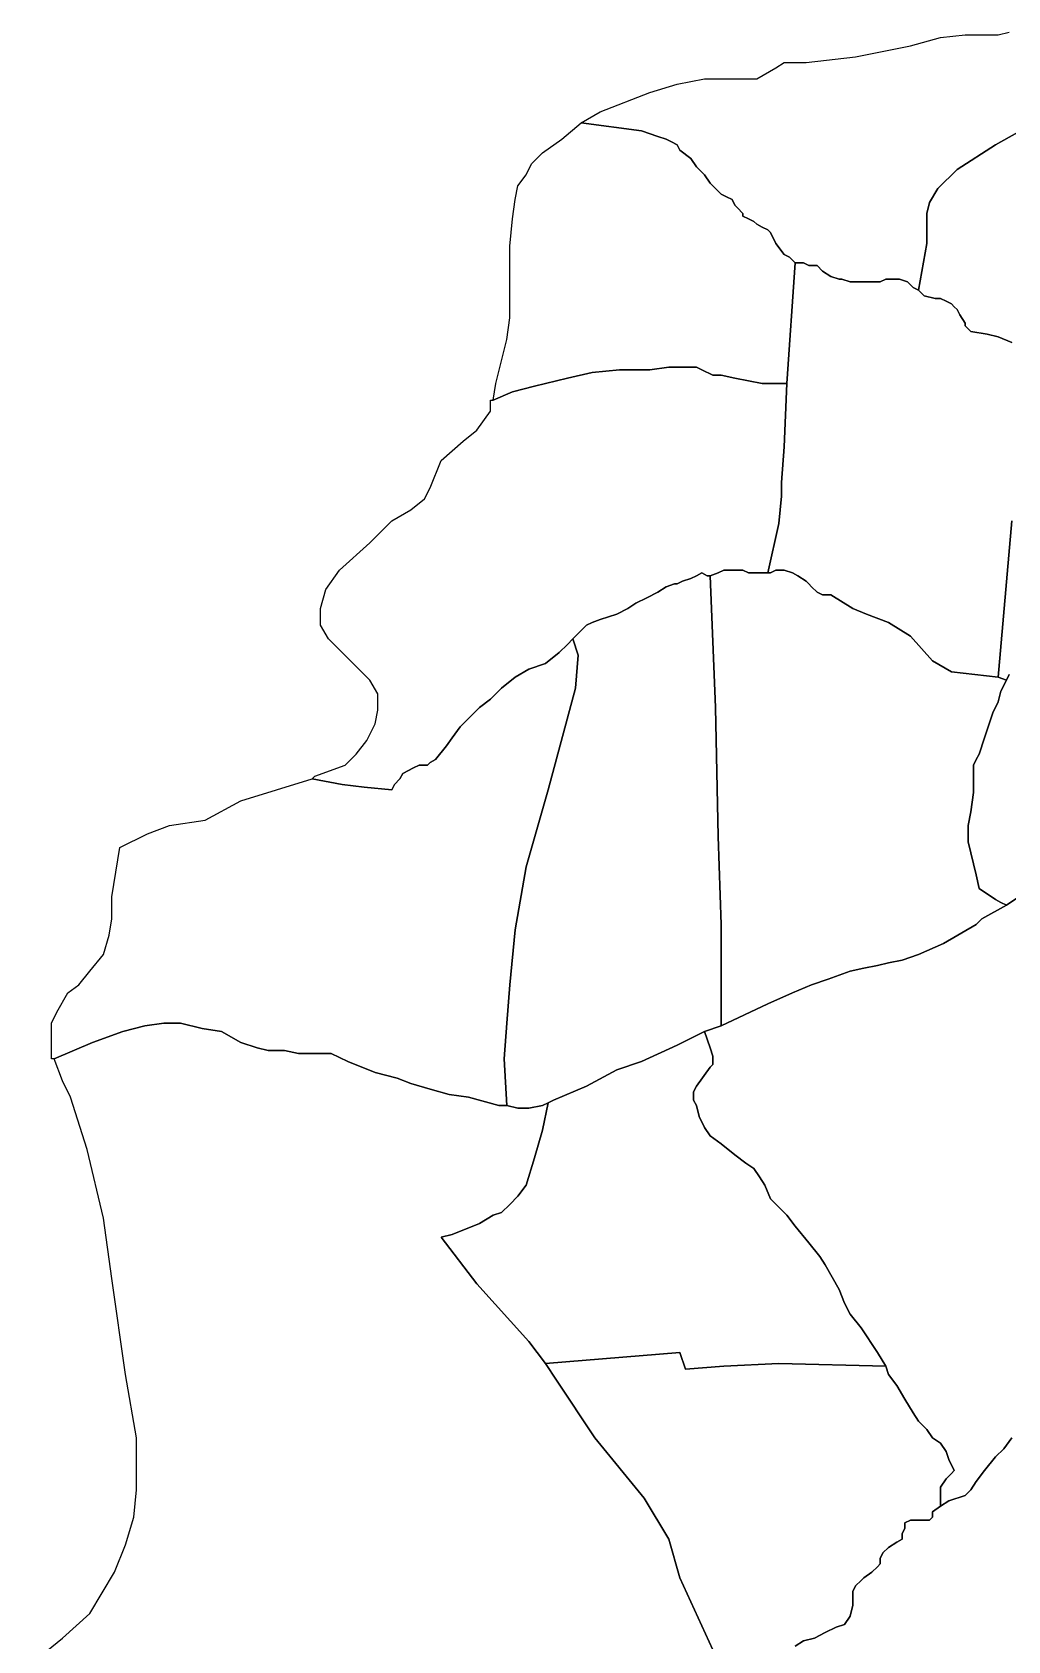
# Model space of a CAD drawing. Extents: x 20 to 266, y 22 to 174.
# Drawn here: x 107.62 to 137.72, y 97.19 to 146.81 of the extents above; entities that cross this region are included whole.
import ezdxf

# ---------------------------------------------------------------- set-up
doc = ezdxf.new("R2010")
doc.units = 0
doc.layers.add('KAREMO', color=7, linetype='CONTINUOUS')

msp = doc.modelspace()

# ---------------------------------------------------------------- linework, layer by layer
at = {"layer": 'KAREMO', "color": 2}
for points in [[(138.689493, 144.095749), (137.33477, 143.333678), (136.14939, 142.571604), (135.556699, 141.978881), (135.302692, 141.555505), (135.218022, 141.216807), (135.218022, 140.878108), (135.218022, 140.285382), (134.964011, 138.845911), (134.794671, 138.930585), (134.62533, 139.099936), (134.37132, 139.184609), (134.28665, 139.184609), (134.117309, 139.184609), (133.947969, 139.184609), (133.778629, 139.099936), (133.355281, 139.099936), (133.185941, 139.099936), (132.84726, 139.099936), (132.593249, 139.184609), (132.508579, 139.184609), (132.254569, 139.269287), (132.000561, 139.438634), (131.831221, 139.607985), (131.577211, 139.607985), (131.40787, 139.692659), (131.15386, 139.692659), (130.984519, 139.86201), (130.815179, 139.946683), (130.561168, 140.285382), (130.391828, 140.624084), (130.307161, 140.708757), (130.137821, 140.793431), (129.96848, 140.878108), (129.88381, 140.962782), (129.71447, 141.047456), (129.545129, 141.13213), (129.545129, 141.216807), (129.375789, 141.386154), (129.291119, 141.470832), (129.206449, 141.640179), (129.037108, 141.724856), (128.867768, 141.80953), (128.698427, 141.978881), (128.529091, 142.148228), (128.35975, 142.402253), (128.10574, 142.656278), (127.936399, 142.910302), (127.597718, 143.164327), (127.513048, 143.333678), (127.343708, 143.418352), (127.174367, 143.503026), (126.92036, 143.587703), (126.412339, 143.75705), (124.549598, 144.011075), (125.14229, 144.349773), (126.66635, 144.9425), (127.513048, 145.196521), (128.35975, 145.365872), (128.952438, 145.365872), (129.71447, 145.365872), (129.96848, 145.365872), (130.561168, 145.704571), (130.815179, 145.873922), (131.49254, 145.873922), (133.0166, 146.043273), (134.710001, 146.381971), (135.641369, 146.635996), (136.403401, 146.720669), (136.742082, 146.720669), (137.41944, 146.720669), (137.758121, 146.805343)], [(131.15386, 139.692659), (130.899849, 135.966966), (130.645838, 135.966966), (130.137821, 135.966966), (129.71447, 136.051643), (129.291119, 136.136316), (128.867768, 136.22099), (128.613761, 136.22099), (128.27508, 136.390341), (128.10574, 136.475015), (127.767059, 136.475015), (127.259038, 136.475015), (126.66635, 136.390341), (125.734978, 136.390341), (124.888279, 136.305667), (124.126248, 136.136316), (123.110209, 135.882292), (122.432847, 135.712944), (121.840156, 135.45892), (121.924826, 135.966966), (122.263507, 137.321763), (122.348177, 137.999163), (122.348177, 138.761237), (122.348177, 139.523311), (122.348177, 140.200708), (122.432847, 141.047456), (122.517517, 141.640179), (122.602188, 142.063555), (122.856198, 142.402253), (123.025539, 142.740952), (123.364219, 143.079653), (123.956907, 143.503026), (124.549599, 144.011075), (126.412339, 143.75705), (126.92036, 143.587703), (127.174367, 143.503026), (127.343708, 143.418352), (127.513048, 143.333678), (127.597718, 143.164327), (127.936399, 142.910302), (128.10574, 142.656278), (128.35975, 142.402253), (128.529091, 142.148228), (128.698427, 141.978881), (128.867768, 141.80953), (129.037108, 141.724856), (129.206449, 141.640179), (129.291119, 141.470832), (129.375789, 141.386154), (129.545129, 141.216807), (129.545129, 141.13213), (129.71447, 141.047456), (129.88381, 140.962782), (129.96848, 140.878108), (130.137821, 140.793431), (130.307161, 140.708757), (130.391828, 140.624084), (130.561168, 140.285382), (130.815179, 139.946683), (130.984519, 139.86201), (131.15386, 139.692659)], [(137.842791, 137.237089), (137.41944, 137.40644), (137.080763, 137.491114), (136.572741, 137.575787), (136.403401, 137.745138), (136.403401, 137.829812), (136.234061, 138.083837), (136.14939, 138.253188), (136.06472, 138.337862), (135.98005, 138.422539), (135.81071, 138.507212), (135.641369, 138.591886), (135.472029, 138.591886), (135.133352, 138.67656), (134.964011, 138.845911), (135.218022, 140.285382), (135.218022, 140.878108), (135.218022, 141.216807), (135.302692, 141.555505), (135.556699, 141.978881), (136.14939, 142.571604), (137.33477, 143.333678), (138.689493, 144.095749)], [(137.842791, 131.733226), (137.41944, 126.906761), (135.98005, 127.076112), (135.387362, 127.41481), (134.710001, 128.176884), (134.032639, 128.600256), (133.355281, 128.854281), (132.93193, 129.023632), (132.254569, 129.447004), (132.000562, 129.447004), (131.831221, 129.531681), (131.661881, 129.701029), (131.577211, 129.785706), (131.49254, 129.87038), (131.23853, 130.039731), (131.069189, 130.124405), (130.815179, 130.209078), (130.645838, 130.209078), (130.561168, 130.209078), (130.391828, 130.124405), (130.307161, 130.124405), (130.645838, 131.648553), (130.730509, 132.495301), (130.730509, 132.918673), (130.815179, 134.019445), (130.899849, 135.966966), (131.15386, 139.692659), (131.40787, 139.692659), (131.577211, 139.607985), (131.831221, 139.607985), (132.000562, 139.438634), (132.254569, 139.269287), (132.508579, 139.184609), (132.593249, 139.184609), (132.84726, 139.099936), (133.185941, 139.099936), (133.355281, 139.099936), (133.778629, 139.099936), (133.947969, 139.184609), (134.117309, 139.184609), (134.28665, 139.184609), (134.37132, 139.184609), (134.62533, 139.099936), (134.794671, 138.930585), (134.964011, 138.845911)], [(134.964011, 138.845911), (135.133352, 138.67656), (135.472029, 138.591886), (135.641369, 138.591886), (135.81071, 138.507212), (135.98005, 138.422539), (136.06472, 138.337861), (136.14939, 138.253188), (136.234061, 138.083837), (136.403401, 137.829812), (136.403401, 137.745138), (136.572741, 137.575787), (137.080763, 137.491114), (137.41944, 137.40644), (137.842791, 137.237089)], [(130.899849, 135.966966), (130.815179, 134.019445), (130.730509, 132.918673), (130.730509, 132.495301), (130.645838, 131.648553), (130.307161, 130.124405), (130.137821, 130.124405), (129.96848, 130.124405), (129.71447, 130.124405), (129.545129, 130.209078), (129.291119, 130.209078), (129.121778, 130.209078), (128.952438, 130.209078), (128.783098, 130.124405), (128.529091, 130.039731), (128.44442, 130.039731), (128.27508, 130.124405), (128.10574, 130.039731), (127.936399, 129.955054), (127.682389, 129.87038), (127.513048, 129.785706), (127.428378, 129.785706), (127.174367, 129.701029), (126.92036, 129.531681), (126.58168, 129.362331), (126.242999, 129.192983), (125.988988, 129.023632), (125.650307, 128.854281), (125.396297, 128.769607), (125.14229, 128.684934), (124.888279, 128.600256), (124.718939, 128.515583), (124.549598, 128.346232), (124.295588, 128.092207), (124.126248, 127.92286), (123.872237, 127.668835), (123.448889, 127.330136), (122.940868, 127.160786), (122.517517, 126.906761), (122.094166, 126.568062), (121.755489, 126.229364), (121.416808, 125.975339), (121.162798, 125.721315), (120.824117, 125.382613), (120.570106, 125.043914), (120.400766, 124.78989), (120.062089, 124.366517), (119.892748, 124.28184), (119.808078, 124.197166), (119.554068, 124.197166), (119.384727, 124.112493), (119.046046, 123.943142), (118.961376, 123.773794), (118.792036, 123.604443), (118.707366, 123.435092), (117.860667, 123.51977), (117.183306, 123.604443), (116.251937, 123.773794), (116.336607, 123.858468), (117.267976, 124.197166), (117.606657, 124.535865), (117.945337, 124.959241), (118.199348, 125.46729), (118.284018, 125.890662), (118.284018, 126.398711), (118.030008, 126.822087), (117.521986, 127.330136), (117.183306, 127.668835), (116.759955, 128.092207), (116.505948, 128.515583), (116.505948, 129.023632), (116.675288, 129.616355), (117.098635, 130.209078), (118.030008, 131.055826), (118.707366, 131.733226), (119.300057, 132.071925), (119.723408, 132.410623), (119.892748, 132.749325), (120.231426, 133.596073), (120.908787, 134.188796), (121.332138, 134.527495), (121.755489, 135.120218), (121.755489, 135.45892), (121.840156, 135.45892), (122.432847, 135.712944), (123.110209, 135.882292), (124.126248, 136.136316), (124.888279, 136.305667), (125.734978, 136.390341), (126.66635, 136.390341), (127.259038, 136.475015), (127.767059, 136.475015), (128.10574, 136.475015), (128.27508, 136.390341), (128.613761, 136.22099), (128.867768, 136.22099), (129.291119, 136.136316), (129.71447, 136.051643), (130.137821, 135.966966), (130.645838, 135.966966), (130.899849, 135.966966)], [(137.758121, 126.991435), (137.67345, 126.822087), (137.41944, 126.906761), (137.842791, 131.733226)], [(128.529091, 130.039731), (128.698427, 125.975339), (128.783098, 121.995621), (128.867768, 119.286027), (128.867768, 116.153057), (128.35975, 115.98371), (127.513048, 115.560334), (126.412339, 115.052284), (125.650307, 114.79826), (124.718939, 114.290214), (123.702897, 113.866838), (123.533556, 113.782165), (123.364219, 113.697487), (122.940868, 113.612814), (122.602188, 113.612814), (122.263507, 113.697487), (122.178837, 115.136962), (122.263507, 116.237734), (122.348177, 117.42318), (122.517517, 119.116676), (122.856198, 121.0642), (123.533556, 123.435092), (124.380258, 126.568062), (124.464928, 127.584161), (124.295588, 128.092207), (124.549598, 128.346232), (124.718939, 128.515583), (124.888279, 128.600256), (125.14229, 128.684934), (125.396297, 128.769607), (125.650307, 128.854281), (125.988988, 129.023632), (126.242999, 129.192983), (126.58168, 129.362331), (126.92036, 129.531681), (127.174367, 129.701029), (127.428378, 129.785706), (127.513048, 129.785706), (127.682389, 129.87038), (127.936399, 129.955054), (128.10574, 130.039731), (128.27508, 130.124405), (128.44442, 130.039731), (128.529091, 130.039731)], [(130.307161, 130.124405), (130.391828, 130.124405), (130.561168, 130.209078), (130.645838, 130.209078), (130.815179, 130.209078), (131.069189, 130.124405), (131.23853, 130.039731), (131.49254, 129.87038), (131.577211, 129.785706), (131.661881, 129.701029), (131.831221, 129.531681), (132.000562, 129.447004), (132.254569, 129.447004), (132.93193, 129.023632), (133.355281, 128.854281), (134.032639, 128.600256), (134.710001, 128.176884), (135.387362, 127.41481), (135.98005, 127.076112), (137.41944, 126.906761), (137.67345, 126.822087), (137.50411, 126.483389), (137.41944, 126.144687), (137.250099, 125.805988), (136.996092, 125.043914), (136.826752, 124.535865), (136.742082, 124.366517), (136.657412, 124.197166), (136.657412, 123.858468), (136.657412, 123.350419), (136.572741, 122.757696), (136.488071, 122.33432), (136.488071, 121.82627), (136.572741, 121.487572), (136.742082, 120.810175), (136.826752, 120.3868), (137.33477, 120.048101), (137.50411, 119.963424), (137.67345, 119.87875), (136.911422, 119.455378), (136.742082, 119.286027), (135.726039, 118.693304), (134.964011, 118.354606), (134.45599, 118.185255), (134.032639, 118.100581), (133.693962, 118.015904), (133.270611, 117.93123), (132.84726, 117.846556), (132.169898, 117.592531), (131.661881, 117.42318), (131.069189, 117.169156), (130.307161, 116.830457), (128.867768, 116.153057), (128.867768, 119.286027), (128.783098, 121.995621), (128.698427, 125.975339), (128.529091, 130.039731), (128.783098, 130.124405), (128.952438, 130.209078), (129.121778, 130.209078), (129.291119, 130.209078), (129.545129, 130.209078), (129.71447, 130.124405), (129.96848, 130.124405), (130.137821, 130.124405), (130.307161, 130.124405)], [(122.263507, 113.697487), (122.009496, 113.697487), (121.078128, 113.951512), (120.485436, 114.036189), (119.892748, 114.205537), (119.300057, 114.374888), (118.876706, 114.544239), (118.199348, 114.713586), (117.352646, 115.052284), (116.844625, 115.306309), (116.421277, 115.306309), (115.828586, 115.306309), (115.405235, 115.390986), (114.897217, 115.390986), (114.558537, 115.47566), (114.050516, 115.645011), (113.457824, 115.98371), (112.865136, 116.068383), (112.187775, 116.237734), (111.679754, 116.237734), (111.087066, 116.153057), (110.409704, 115.98371), (109.478336, 115.645011), (108.292953, 115.136962), (108.208283, 115.136962), (108.208283, 115.47566), (108.208283, 115.729685), (108.208283, 116.237734), (108.377623, 116.576433), (108.716304, 117.169156), (109.054985, 117.42318), (109.393665, 117.846556), (109.817016, 118.354606), (109.986353, 118.947329), (110.071023, 119.455378), (110.071023, 120.132775), (110.325034, 121.656923), (111.171736, 122.080295), (111.849094, 122.33432), (112.949807, 122.503671), (114.050516, 123.096394), (116.251937, 123.773794), (117.183306, 123.604443), (117.860667, 123.51977), (118.707366, 123.435092), (118.792036, 123.604443), (118.961376, 123.773794), (119.046046, 123.943142), (119.384727, 124.112493), (119.554068, 124.197166), (119.808078, 124.197166), (119.892748, 124.28184), (120.062089, 124.366517), (120.400766, 124.78989), (120.570106, 125.043914), (120.824117, 125.382613), (121.162798, 125.721315), (121.416808, 125.975339), (121.755489, 126.229364), (122.094166, 126.568062), (122.517517, 126.906761), (122.940868, 127.160786), (123.448889, 127.330137), (123.872237, 127.668835), (124.126248, 127.92286), (124.295588, 128.092207), (124.464928, 127.584161), (124.380258, 126.568062), (123.533556, 123.435092), (122.856198, 121.0642), (122.517517, 119.116676), (122.348177, 117.42318), (122.263507, 116.237734), (122.178837, 115.136962), (122.263507, 113.697487)], [(138.181472, 120.217449), (137.67345, 119.87875), (137.50411, 119.963424), (137.33477, 120.048101), (136.826752, 120.3868), (136.742082, 120.810175), (136.572741, 121.487572), (136.488071, 121.82627), (136.488071, 122.33432), (136.572741, 122.757696), (136.657412, 123.350419), (136.657412, 123.858468), (136.657412, 124.197166), (136.742082, 124.366517), (136.826752, 124.535865), (136.996092, 125.043914), (137.250099, 125.805988), (137.41944, 126.144687), (137.50411, 126.483389), (137.67345, 126.822087), (137.758121, 126.991435)], [(137.842791, 103.451836), (137.58878, 103.113134), (137.33477, 102.85911), (136.996092, 102.435738), (136.742082, 102.097039), (136.572741, 101.843015), (136.403401, 101.673664), (135.89538, 101.504313), (135.641369, 101.334965), (135.641369, 101.758337), (135.641369, 101.927688), (135.81071, 102.181713), (135.98005, 102.351064), (136.06472, 102.435738), (135.89538, 102.774436), (135.81071, 103.028461), (135.641369, 103.282485), (135.387362, 103.451836), (135.218022, 103.705861), (134.964011, 103.959886), (134.794671, 104.213907), (134.54066, 104.637283), (134.28665, 105.060658), (134.032639, 105.399357), (133.947969, 105.653381), (133.693962, 106.076754), (133.185941, 106.838828), (132.84726, 107.262203), (132.67792, 107.600902), (132.508579, 108.024274), (132.085228, 108.786348), (131.915891, 109.040373), (131.577211, 109.463748), (131.15386, 109.971798), (130.899849, 110.310496), (130.391828, 110.818545), (130.222491, 111.241918), (130.053151, 111.495942), (129.88381, 111.749967), (129.6298, 111.919318), (129.291119, 112.173343), (128.867768, 112.512041), (128.529091, 112.766066), (128.35975, 113.02009), (128.19041, 113.358789), (128.10574, 113.697487), (128.021069, 113.866838), (128.021069, 114.120863), (128.10574, 114.290214), (128.529091, 114.882937), (128.613761, 114.967611), (128.613761, 115.136962), (128.613761, 115.221635), (128.529091, 115.47566), (128.35975, 115.98371), (128.867768, 116.153057), (130.307161, 116.830457), (131.069189, 117.169156), (131.661881, 117.42318), (132.169898, 117.592531), (132.84726, 117.846556), (133.270611, 117.93123), (133.693962, 118.015904), (134.032639, 118.100581), (134.45599, 118.185255), (134.964011, 118.354606), (135.726039, 118.693304), (136.742082, 119.286027), (136.911422, 119.455378), (137.67345, 119.87875), (138.181472, 120.217449)], [(107.615595, 96.508499), (108.546963, 97.270574), (109.393665, 98.032648), (110.155694, 99.302768), (110.494374, 100.149515), (110.748385, 100.996267), (110.833055, 101.843014), (110.833055, 103.197812), (110.833055, 103.451836), (110.494374, 105.399357), (110.071023, 108.362976), (109.817016, 110.225822), (109.308995, 112.34269), (108.800974, 113.951512), (108.546963, 114.459561), (108.292953, 115.136962), (109.478336, 115.645011), (110.409704, 115.98371), (111.087066, 116.153057), (111.679754, 116.237734), (112.187775, 116.237734), (112.865136, 116.068383), (113.457824, 115.98371), (114.050516, 115.645011), (114.558537, 115.47566), (114.897217, 115.390986), (115.405235, 115.390986), (115.828586, 115.306309), (116.421277, 115.306309), (116.844625, 115.306309), (117.352646, 115.052284), (118.199348, 114.713586), (118.876706, 114.544239), (119.300057, 114.374888), (119.892748, 114.205537), (120.485436, 114.036189), (121.078128, 113.951512), (122.009496, 113.697487), (122.263507, 113.697487)], [(133.947969, 105.653381), (130.645838, 105.738055), (128.952438, 105.653381), (127.767059, 105.568704), (127.597718, 106.076754), (123.448889, 105.738055), (122.940868, 106.415455), (121.332138, 108.193625), (120.231426, 109.633096), (120.570106, 109.717773), (121.416808, 110.056471), (121.840156, 110.310496), (122.094166, 110.39517), (122.348177, 110.649195), (122.602188, 110.903219), (122.856198, 111.241918), (123.110209, 112.088665), (123.364219, 112.935417), (123.533556, 113.782165), (123.702897, 113.866838), (124.718939, 114.290214), (125.650307, 114.79826), (126.412339, 115.052285), (127.513048, 115.560334), (128.35975, 115.98371), (128.529091, 115.47566), (128.613761, 115.221635), (128.613761, 115.136962), (128.613761, 114.967611), (128.529091, 114.882937), (128.10574, 114.290214), (128.021069, 114.120863), (128.021069, 113.866838), (128.10574, 113.697487), (128.19041, 113.358789), (128.35975, 113.02009), (128.529091, 112.766066), (128.867768, 112.512041), (129.291119, 112.173343), (129.6298, 111.919318), (129.88381, 111.749967), (130.053151, 111.495942), (130.222491, 111.241918), (130.391828, 110.818545), (130.899849, 110.310496), (131.15386, 109.971798), (131.577211, 109.463748), (131.915891, 109.040373), (132.085228, 108.786348), (132.508579, 108.024274), (132.67792, 107.600902), (132.84726, 107.262203), (133.185941, 106.838828), (133.693962, 106.076754), (133.947969, 105.653381)], [(122.263507, 113.697487), (122.602188, 113.612814), (122.940868, 113.612814), (123.364219, 113.697487), (123.533556, 113.782165), (123.364219, 112.935417), (123.110209, 112.088665), (122.856198, 111.241918), (122.602188, 110.903219), (122.348177, 110.649194), (122.094166, 110.39517), (121.840156, 110.310496), (121.416808, 110.056471), (120.570106, 109.717773), (120.231426, 109.633096), (121.332138, 108.193625), (122.940868, 106.415455), (123.448889, 105.738055), (123.787567, 105.230006), (124.972949, 103.451836), (126.497009, 101.58899), (127.259038, 100.318866), (127.597718, 99.13342), (128.952438, 96.169801)], [(128.952438, 96.169801), (127.597718, 99.13342), (127.259038, 100.318866), (126.497009, 101.58899), (124.972949, 103.451836), (123.787567, 105.230006), (123.448889, 105.738055), (127.597718, 106.076754), (127.767059, 105.568704), (128.952438, 105.653381), (130.645838, 105.738055), (133.947969, 105.653381)], [(133.947969, 105.653381), (134.032639, 105.399357), (134.28665, 105.060658), (134.54066, 104.637283), (134.794671, 104.213907), (134.964011, 103.959886), (135.218022, 103.705861), (135.387362, 103.451836), (135.641369, 103.282485), (135.81071, 103.028461), (135.89538, 102.774436), (136.06472, 102.435738), (135.98005, 102.351064), (135.81071, 102.181713), (135.641369, 101.927688), (135.641369, 101.758337), (135.641369, 101.334965), (135.387362, 101.165614), (135.387362, 100.996267), (135.302692, 100.911589), (135.133352, 100.911589), (134.964011, 100.911589), (134.879341, 100.911589), (134.794671, 100.911589), (134.710001, 100.911589), (134.54066, 100.826916), (134.54066, 100.657565), (134.45599, 100.488217), (134.45599, 100.318866), (134.28665, 100.234193), (134.032639, 100.064842), (133.863299, 99.895494), (133.778629, 99.726143), (133.778629, 99.556792), (133.693962, 99.472119), (133.524621, 99.302768), (133.270611, 99.13342), (133.185941, 99.048743), (133.0166, 98.879395), (132.93193, 98.710044), (132.93193, 98.286672), (132.84726, 97.94797), (132.67792, 97.693946), (132.423909, 97.609272), (132.085228, 97.439921), (131.746551, 97.270574), (131.40787, 97.1859), (131.15386, 97.016549)], [(131.15386, 97.016549), (131.40787, 97.1859), (131.746551, 97.270574), (132.085228, 97.439921), (132.423909, 97.609272), (132.67792, 97.693946), (132.84726, 97.94797), (132.93193, 98.286672), (132.93193, 98.710044), (133.0166, 98.879395), (133.185941, 99.048743), (133.270611, 99.13342), (133.524621, 99.302768), (133.693962, 99.472119), (133.778629, 99.556792), (133.778629, 99.726143), (133.863299, 99.895494), (134.032639, 100.064842), (134.28665, 100.234193), (134.45599, 100.318866), (134.45599, 100.488217), (134.54066, 100.657565), (134.54066, 100.826916), (134.710001, 100.911589), (134.794671, 100.911589), (134.879341, 100.911589), (134.964011, 100.911589), (135.133352, 100.911589), (135.302692, 100.911589), (135.387362, 100.996267), (135.387362, 101.165614), (135.641369, 101.334965), (135.89538, 101.504313), (136.403401, 101.673664), (136.572741, 101.843015), (136.742082, 102.097039), (136.996092, 102.435738), (137.33477, 102.85911), (137.58878, 103.113134), (137.842791, 103.451836)]]:
    msp.add_lwpolyline(points, dxfattribs=at)

doc.saveas('drawing.dxf')
